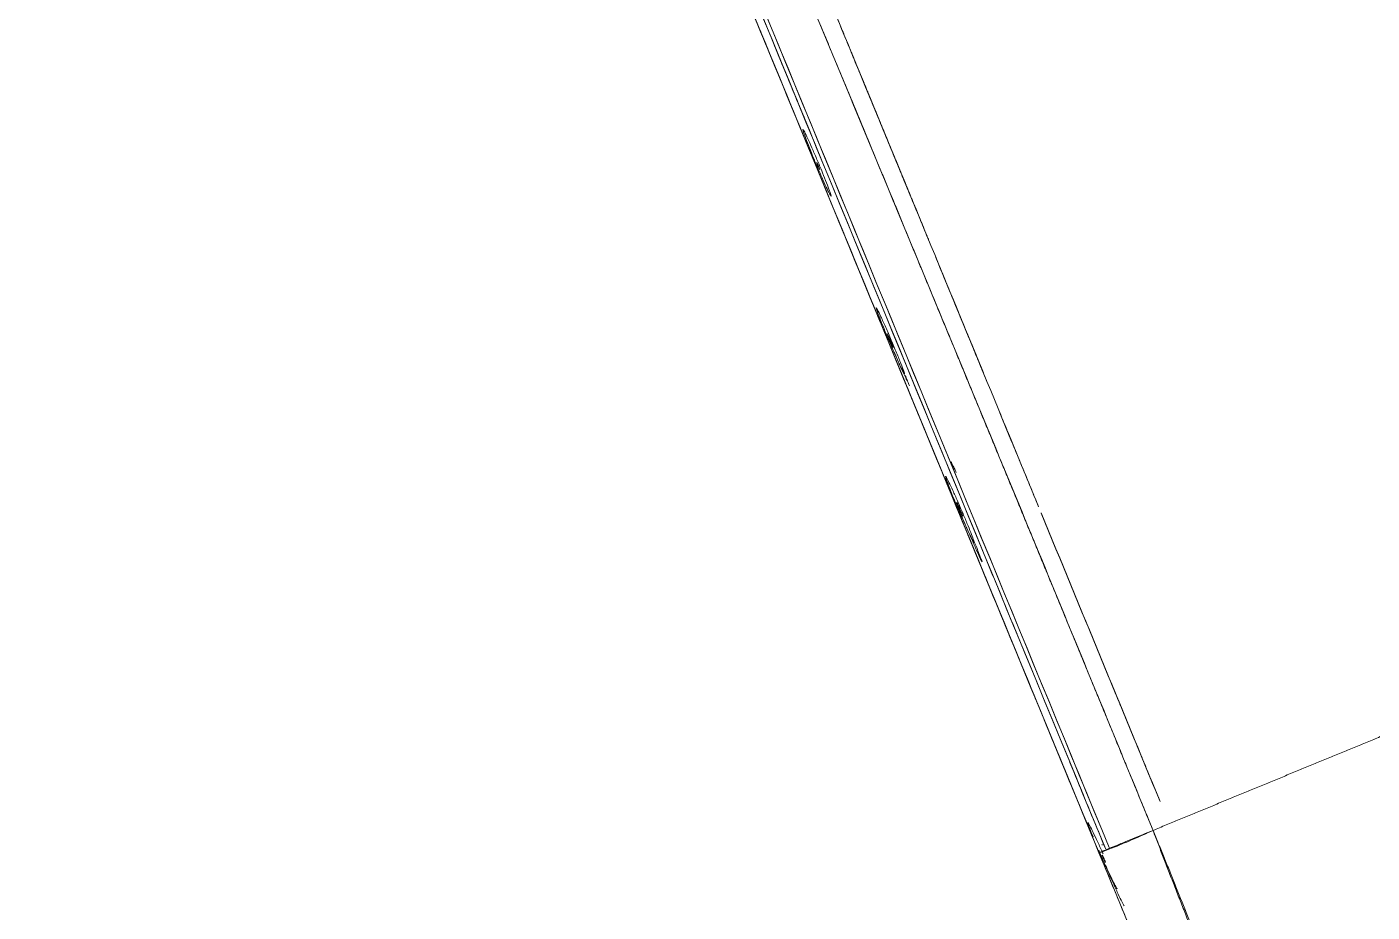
# Model space of a CAD drawing. Header units: millimetres. Extents: x 8883 to 11259, y -10160 to -6800.
# Drawn here: x 10718.92 to 10754.33, y -8404.12 to -8380.83 of the extents above; entities that cross this region are included whole.
import ezdxf

# ---------------------------------------------------------------- set-up
doc = ezdxf.new("R2010")
doc.units = ezdxf.units.MM

msp = doc.modelspace()

# ---------------------------------------------------------------- linework, layer by layer
at = {"linetype": 'Continuous', "lineweight": 13}
for p, q in [((10739.723, -8384.399), (10739.71, -8384.405)), ((10747.235, -8402.621), (10747.222, -8402.627))]:
    msp.add_line(p, q, dxfattribs=at)
at = {"linetype": 'Continuous', "lineweight": 18}
for p, q in [((10747.218, -8402.343), (10747.218, -8402.343)), ((10747.129, -8402.53), (10747.126, -8402.522))]:
    msp.add_line(p, q, dxfattribs=at)
for centre, major_axis, ratio, start_param, end_param in [((10739.717, -8384.402), (-0.078, 0.184), 0.035485, 1.570502, 4.712095), ((10741.645, -8389.079), (-0.079, 0.184), 0.030944, 4.712002, 7.85359), ((10743.475, -8393.518), (-0.079, 0.184), 0.035182, 1.570214, 4.711805), ((10747.228, -8402.624), (-0.081, 0.183), 0.03468, 1.569934, 4.711527)]:
    msp.add_ellipse(centre, major_axis=major_axis, ratio=ratio, start_param=start_param, end_param=end_param, dxfattribs=at)
for points, knots in [([(10747.14, -8402.556), (10745.006, -8397.38), (10740.738, -8387.026), (10734.333, -8371.489), (10727.921, -8355.935), (10723.387, -8344.936), (10720.727, -8338.483), (10719.929, -8336.548), (10719.328, -8335.089), (10718.992, -8334.275), (10718.923, -8334.106)], [0, 0, 0, 0, 0.226873, 0.453746, 0.680619, 0.907492, 0.935852, 0.964211, 0.99257, 1, 1, 1, 1]), ([(10719.107, -8334.032), (10719.179, -8334.207), (10719.516, -8335.026), (10720.121, -8336.492), (10720.918, -8338.425), (10723.577, -8344.875), (10728.108, -8355.868), (10734.517, -8371.414), (10740.918, -8386.944), (10745.185, -8397.294), (10747.318, -8402.467)], [0, 0, 0, 0, 0.007699, 0.036051, 0.064402, 0.092754, 0.319565, 0.546377, 0.773188, 1, 1, 1, 1]), ([(10747.318, -8402.467), (10747.07, -8401.866), (10744.442, -8395.491), (10739.43, -8383.334), (10733.468, -8368.872), (10728.694, -8357.291), (10725.111, -8348.598), (10722.133, -8341.374), (10720.133, -8336.522), (10719.323, -8334.557), (10719.107, -8334.034)], [0, 0, 0, 0, 0.026391, 0.279884, 0.533376, 0.660122, 0.786868, 0.913614, 0.976987, 1, 1, 1, 1]), ([(10747.409, -8402.422), (10743.215, -8392.247), (10736.924, -8376.986), (10728.54, -8356.65), (10724.274, -8346.299), (10722.105, -8341.039), (10722.03, -8340.858)], [0, 0, 0, 0, 0.49559, 0.743385, 0.99118, 1, 1, 1, 1]), ([(10732.662, -8366.647), (10733.351, -8368.319), (10738.274, -8380.262), (10743.186, -8392.179), (10747.409, -8402.422)], [0, 0, 0, 0, 0.139923, 1, 1, 1, 1]), ([(10764.878, -8395.243), (10763.887, -8393.044), (10762.897, -8390.845), (10760.915, -8386.446), (10759.924, -8384.245), (10757.939, -8379.839), (10756.448, -8376.531), (10754.952, -8373.212), (10753.954, -8370.997), (10753.454, -8369.888), (10752.954, -8368.778)], [0, 0, 0, 0, 0.25, 0.25, 0.5, 0.5, 0.75, 0.875, 0.875, 1, 1, 1, 1]), ([(10737.457, -8375.129), (10737.499, -8375.229), (10737.583, -8375.431), (10737.709, -8375.733), (10737.836, -8376.038), (10737.963, -8376.343), (10738.091, -8376.651), (10738.22, -8376.96), (10738.349, -8377.27), (10738.479, -8377.582), (10738.61, -8377.895), (10738.741, -8378.21), (10738.873, -8378.527), (10739.005, -8378.845), (10739.138, -8379.165), (10739.271, -8379.486), (10739.406, -8379.808), (10739.54, -8380.133), (10739.676, -8380.459), (10739.812, -8380.786), (10739.948, -8381.115), (10740.086, -8381.445), (10740.224, -8381.777), (10740.362, -8382.111), (10740.501, -8382.446), (10740.641, -8382.783), (10740.781, -8383.121), (10740.922, -8383.46), (10741.063, -8383.802), (10741.206, -8384.144), (10741.348, -8384.489), (10741.492, -8384.835), (10741.636, -8385.182), (10741.78, -8385.531), (10741.925, -8385.881), (10742.071, -8386.233), (10742.217, -8386.587), (10742.364, -8386.942), (10742.512, -8387.299), (10742.66, -8387.657), (10742.809, -8388.016), (10742.958, -8388.378), (10743.108, -8388.74), (10743.259, -8389.105), (10743.41, -8389.47), (10743.562, -8389.838), (10743.715, -8390.206), (10743.868, -8390.577), (10744.021, -8390.949), (10744.175, -8391.322), (10744.33, -8391.697), (10744.486, -8392.073), (10744.642, -8392.451), (10744.798, -8392.831), (10744.955, -8393.211), (10745.113, -8393.594), (10745.272, -8393.978), (10745.431, -8394.363), (10745.59, -8394.75), (10745.75, -8395.139), (10745.911, -8395.529), (10746.073, -8395.92), (10746.234, -8396.313), (10746.397, -8396.707), (10746.56, -8397.103), (10746.724, -8397.501), (10746.888, -8397.9), (10747.053, -8398.3), (10747.218, -8398.702), (10747.385, -8399.105), (10747.551, -8399.51), (10747.718, -8399.916), (10747.886, -8400.324), (10748.055, -8400.733), (10748.223, -8401.144), (10748.393, -8401.556), (10748.506, -8401.831), (10748.563, -8401.969)], [0, 0, 0, 0, 0.011225, 0.022506, 0.033844, 0.045239, 0.05669, 0.068199, 0.079764, 0.091387, 0.103067, 0.114804, 0.126598, 0.13845, 0.150359, 0.162326, 0.17435, 0.186431, 0.198569, 0.210765, 0.223018, 0.235328, 0.247696, 0.260121, 0.272603, 0.285143, 0.297739, 0.310393, 0.323105, 0.335873, 0.348699, 0.361582, 0.374522, 0.387519, 0.400573, 0.413685, 0.426853, 0.440079, 0.453361, 0.466701, 0.480098, 0.493551, 0.507062, 0.520629, 0.534253, 0.547934, 0.561672, 0.575467, 0.589318, 0.603226, 0.617191, 0.631212, 0.64529, 0.659424, 0.673615, 0.687863, 0.702166, 0.716526, 0.730943, 0.745415, 0.759944, 0.774529, 0.78917, 0.803867, 0.81862, 0.833429, 0.848294, 0.863214, 0.878191, 0.893223, 0.90831, 0.923454, 0.938652, 0.953906, 0.969216, 0.98458, 1, 1, 1, 1]), ([(10748.563, -8401.969), (10747.647, -8399.735), (10746.728, -8397.5), (10744.884, -8393.028), (10743.959, -8390.791), (10742.105, -8386.317), (10741.177, -8384.079), (10739.318, -8379.604), (10738.388, -8377.367), (10737.457, -8375.129)], [0, 0, 0, 0, 0.25, 0.25, 0.5, 0.5, 0.75, 0.75, 1, 1, 1, 1]), ([(10738.417, -8381.396), (10738.387, -8381.324), (10738.318, -8381.156), (10738.249, -8380.988), (10738.209, -8380.892)], [0, 0, 0, 0, 0.428705, 1, 1, 1, 1]), ([(10741.387, -8388.601), (10741.345, -8388.498), (10741.258, -8388.288), (10741.127, -8387.969), (10740.993, -8387.646), (10740.86, -8387.323), (10740.727, -8386.999), (10740.594, -8386.676), (10740.465, -8386.365), (10740.381, -8386.161), (10740.342, -8386.065)], [0, 0, 0, 0, 0.121747, 0.249235, 0.37672, 0.504202, 0.631681, 0.759157, 0.886631, 1, 1, 1, 1]), ([(10741.482, -8388.766), (10741.438, -8388.66), (10741.359, -8388.464), (10741.284, -8388.262), (10741.265, -8388.189), (10741.29, -8388.229), (10741.312, -8388.27), (10741.312, -8388.27)], [0, 0, 0, 0, 0.25, 0.5, 0.75, 0.999999, 1, 1, 1, 1]), ([(10742.001, -8389.884), (10742.017, -8389.929), (10742.029, -8389.978), (10741.992, -8389.919), (10741.9, -8389.729), (10741.771, -8389.444), (10741.622, -8389.102), (10741.526, -8388.872), (10741.482, -8388.766)], [0, 0, 0, 0, 0.166649, 0.333319, 0.499989, 0.66666, 0.83333, 1, 1, 1, 1]), ([(10741.755, -8389.396), (10741.759, -8389.405), (10741.805, -8389.513), (10741.892, -8389.712), (10742.001, -8389.955), (10742.075, -8390.112), (10742.104, -8390.16), (10742.097, -8390.135), (10742.09, -8390.114)], [0, 0, 0, 0, 0.018088, 0.224813, 0.431538, 0.638262, 0.844987, 1, 1, 1, 1]), ([(10745.107, -8397.625), (10745.069, -8397.532), (10744.986, -8397.33), (10744.858, -8397.021), (10744.725, -8396.698), (10744.592, -8396.375), (10744.458, -8396.051), (10744.325, -8395.728), (10744.192, -8395.405), (10744.059, -8395.082), (10743.925, -8394.758), (10743.792, -8394.435), (10743.659, -8394.112), (10743.526, -8393.788), (10743.392, -8393.465), (10743.259, -8393.142), (10743.126, -8392.819), (10742.992, -8392.495), (10742.859, -8392.172), (10742.726, -8391.849), (10742.593, -8391.526), (10742.459, -8391.202), (10742.326, -8390.879), (10742.193, -8390.556), (10742.06, -8390.232), (10741.926, -8389.909), (10741.832, -8389.681), (10741.783, -8389.561), (10741.778, -8389.549)], [0, 0, 0, 0, 0.034767, 0.074811, 0.114853, 0.154894, 0.194933, 0.23497, 0.275006, 0.31504, 0.355072, 0.395103, 0.435132, 0.47516, 0.515187, 0.555211, 0.595235, 0.635257, 0.675278, 0.715297, 0.755315, 0.795332, 0.835347, 0.875361, 0.915374, 0.955386, 0.995397, 1, 1, 1, 1]), ([(10742.045, -8390.003), (10742.076, -8390.079), (10742.125, -8390.199), (10742.149, -8390.264), (10742.151, -8390.272), (10742.15, -8390.273)], [0, 0, 0, 0, 0.44442, 0.888839, 1, 1, 1, 1]), ([(10743.289, -8393.164), (10743.25, -8393.068), (10743.183, -8392.902), (10743.132, -8392.766), (10743.116, -8392.717), (10743.113, -8392.708)], [0, 0, 0, 0, 0.445364, 0.890728, 1, 1, 1, 1]), ([(10748.563, -8401.969), (10748.62, -8401.945), (10748.735, -8401.898), (10748.908, -8401.826), (10749.081, -8401.755), (10749.253, -8401.684), (10749.426, -8401.613), (10749.598, -8401.542), (10749.771, -8401.47), (10749.943, -8401.399), (10750.116, -8401.328), (10750.288, -8401.257), (10750.46, -8401.186), (10750.633, -8401.115), (10750.805, -8401.044), (10750.977, -8400.973), (10751.149, -8400.901), (10751.322, -8400.83), (10751.494, -8400.759), (10751.666, -8400.688), (10751.838, -8400.618), (10752.01, -8400.547), (10752.182, -8400.476), (10752.354, -8400.405), (10752.526, -8400.334), (10752.698, -8400.263), (10752.869, -8400.192), (10753.041, -8400.121), (10753.213, -8400.051), (10753.384, -8399.98), (10753.556, -8399.909), (10753.728, -8399.838), (10753.899, -8399.768), (10754.071, -8399.697), (10754.242, -8399.626), (10754.413, -8399.556), (10754.585, -8399.485), (10754.756, -8399.415), (10754.927, -8399.344), (10755.098, -8399.274), (10755.269, -8399.203), (10755.44, -8399.133), (10755.611, -8399.062), (10755.782, -8398.992), (10755.952, -8398.922), (10756.123, -8398.851), (10756.294, -8398.781), (10756.464, -8398.711), (10756.635, -8398.64), (10756.805, -8398.57), (10756.976, -8398.5), (10757.146, -8398.43), (10757.316, -8398.36), (10757.486, -8398.29), (10757.656, -8398.22), (10757.826, -8398.15), (10757.996, -8398.08), (10758.166, -8398.01), (10758.335, -8397.94), (10758.505, -8397.87), (10758.675, -8397.8), (10758.844, -8397.73), (10759.013, -8397.661), (10759.183, -8397.591), (10759.352, -8397.521), (10759.521, -8397.451), (10759.69, -8397.382), (10759.859, -8397.312), (10760.028, -8397.243), (10760.196, -8397.173), (10760.365, -8397.104), (10760.533, -8397.034), (10760.702, -8396.965), (10760.87, -8396.896), (10761.038, -8396.826), (10761.207, -8396.757), (10761.375, -8396.688), (10761.543, -8396.618), (10761.71, -8396.549), (10761.878, -8396.48), (10762.046, -8396.411), (10762.213, -8396.342), (10762.381, -8396.273), (10762.548, -8396.204), (10762.715, -8396.135), (10762.882, -8396.066), (10763.049, -8395.998), (10763.216, -8395.929), (10763.383, -8395.86), (10763.549, -8395.791), (10763.716, -8395.723), (10763.882, -8395.654), (10764.049, -8395.585), (10764.215, -8395.517), (10764.381, -8395.449), (10764.547, -8395.38), (10764.712, -8395.312), (10764.823, -8395.266), (10764.878, -8395.243)], [0, 0, 0, 0, 0.010517, 0.021034, 0.03155, 0.042066, 0.05258, 0.063094, 0.073607, 0.084119, 0.09463, 0.10514, 0.115649, 0.126157, 0.136664, 0.147169, 0.157674, 0.168177, 0.178678, 0.189179, 0.199677, 0.210175, 0.22067, 0.231165, 0.241657, 0.252148, 0.262637, 0.273124, 0.28361, 0.294093, 0.304575, 0.315054, 0.325532, 0.336008, 0.346481, 0.356952, 0.367421, 0.377888, 0.388352, 0.398814, 0.409274, 0.419731, 0.430186, 0.440638, 0.451087, 0.461534, 0.471978, 0.482419, 0.492858, 0.503294, 0.513726, 0.524156, 0.534583, 0.545007, 0.555428, 0.565846, 0.57626, 0.586671, 0.59708, 0.607484, 0.617886, 0.628284, 0.638679, 0.64907, 0.659457, 0.669842, 0.680222, 0.690599, 0.700972, 0.711342, 0.721708, 0.73207, 0.742428, 0.752782, 0.763132, 0.773478, 0.78382, 0.794159, 0.804493, 0.814823, 0.825148, 0.83547, 0.845787, 0.8561, 0.866408, 0.876712, 0.887012, 0.897307, 0.907597, 0.917883, 0.928164, 0.938441, 0.948713, 0.95898, 0.969242, 0.9795, 0.989752, 1, 1, 1, 1]), ([(10764.878, -8395.243), (10764.823, -8395.266), (10764.712, -8395.312), (10764.547, -8395.38), (10764.381, -8395.449), (10764.215, -8395.517), (10764.049, -8395.585), (10763.882, -8395.654), (10763.716, -8395.723), (10763.549, -8395.791), (10763.383, -8395.86), (10763.216, -8395.929), (10763.049, -8395.998), (10762.882, -8396.066), (10762.715, -8396.135), (10762.548, -8396.204), (10762.381, -8396.273), (10762.213, -8396.342), (10762.046, -8396.411), (10761.878, -8396.48), (10761.71, -8396.549), (10761.543, -8396.618), (10761.375, -8396.688), (10761.207, -8396.757), (10761.038, -8396.826), (10760.87, -8396.896), (10760.702, -8396.965), (10760.533, -8397.034), (10760.365, -8397.104), (10760.196, -8397.173), (10760.028, -8397.243), (10759.859, -8397.312), (10759.69, -8397.382), (10759.521, -8397.451), (10759.352, -8397.521), (10759.183, -8397.591), (10759.013, -8397.661), (10758.844, -8397.73), (10758.675, -8397.8), (10758.505, -8397.87), (10758.335, -8397.94), (10758.166, -8398.01), (10757.996, -8398.08), (10757.826, -8398.15), (10757.656, -8398.22), (10757.486, -8398.29), (10757.316, -8398.36), (10757.146, -8398.43), (10756.976, -8398.5), (10756.805, -8398.57), (10756.635, -8398.64), (10756.464, -8398.711), (10756.294, -8398.781), (10756.123, -8398.851), (10755.952, -8398.922), (10755.782, -8398.992), (10755.611, -8399.062), (10755.44, -8399.133), (10755.269, -8399.203), (10755.098, -8399.274), (10754.927, -8399.344), (10754.756, -8399.415), (10754.585, -8399.485), (10754.413, -8399.556), (10754.242, -8399.626), (10754.071, -8399.697), (10753.899, -8399.768), (10753.728, -8399.838), (10753.556, -8399.909), (10753.384, -8399.98), (10753.213, -8400.051), (10753.041, -8400.121), (10752.869, -8400.192), (10752.698, -8400.263), (10752.526, -8400.334), (10752.354, -8400.405), (10752.182, -8400.476), (10752.01, -8400.547), (10751.838, -8400.618), (10751.666, -8400.688), (10751.494, -8400.759), (10751.322, -8400.83), (10751.149, -8400.901), (10750.977, -8400.973), (10750.805, -8401.044), (10750.633, -8401.115), (10750.46, -8401.186), (10750.288, -8401.257), (10750.116, -8401.328), (10749.943, -8401.399), (10749.771, -8401.47), (10749.598, -8401.542), (10749.426, -8401.613), (10749.253, -8401.684), (10749.081, -8401.755), (10748.908, -8401.826), (10748.735, -8401.898), (10748.62, -8401.945), (10748.563, -8401.969)], [0, 0, 0, 0, 0.010248, 0.0205, 0.030758, 0.04102, 0.051287, 0.061559, 0.071836, 0.082117, 0.092403, 0.102693, 0.112988, 0.123288, 0.133592, 0.1439, 0.154213, 0.16453, 0.174852, 0.185177, 0.195507, 0.205841, 0.21618, 0.226522, 0.236868, 0.247218, 0.257572, 0.26793, 0.278292, 0.288658, 0.299028, 0.309401, 0.319778, 0.330158, 0.340543, 0.35093, 0.361321, 0.371716, 0.382114, 0.392516, 0.40292, 0.413329, 0.42374, 0.434154, 0.444572, 0.454993, 0.465417, 0.475844, 0.486274, 0.496706, 0.507142, 0.517581, 0.528022, 0.538466, 0.548913, 0.559362, 0.569814, 0.580269, 0.590726, 0.601186, 0.611648, 0.622112, 0.632579, 0.643048, 0.653519, 0.663992, 0.674468, 0.684946, 0.695425, 0.705907, 0.71639, 0.726876, 0.737363, 0.747852, 0.758343, 0.768835, 0.77933, 0.789825, 0.800323, 0.810821, 0.821322, 0.831823, 0.842326, 0.852831, 0.863336, 0.873843, 0.884351, 0.89486, 0.90537, 0.915881, 0.926393, 0.936906, 0.94742, 0.957934, 0.96845, 0.978966, 0.989483, 1, 1, 1, 1]), ([(10747.248, -8402.586), (10747.245, -8402.579), (10747.198, -8402.472), (10747.107, -8402.271), (10746.985, -8402.011), (10746.894, -8401.83), (10746.846, -8401.748), (10746.846, -8401.777), (10746.894, -8401.914), (10746.95, -8402.053), (10746.984, -8402.137)], [0, 0, 0, 0, 0.009555, 0.151047, 0.292539, 0.434031, 0.575524, 0.717016, 0.858508, 1, 1, 1, 1]), ([(10748.563, -8401.969), (10748.471, -8402.007), (10748.378, -8402.045), (10748.196, -8402.12), (10748.107, -8402.157), (10747.935, -8402.228), (10747.852, -8402.262), (10747.697, -8402.326), (10747.624, -8402.356), (10747.426, -8402.437), (10747.32, -8402.481), (10747.213, -8402.526), (10747.185, -8402.537), (10747.149, -8402.552), (10747.14, -8402.556), (10747.14, -8402.556)], [0, 0, 0, 0, 0.125, 0.125, 0.25, 0.25, 0.375, 0.375, 0.5, 0.5, 0.75, 0.75, 0.875, 0.875, 1, 1, 1, 1]), ([(10747.14, -8402.556), (10747.142, -8402.561), (10747.292, -8402.511), (10747.7, -8402.347), (10747.868, -8402.277), (10748.217, -8402.126), (10748.399, -8402.045), (10748.563, -8401.969)], [0, 0, 0, 0, 0.5, 0.5, 0.75, 0.75, 1, 1, 1, 1]), ([(10755.016, -8417.726), (10754.984, -8417.648), (10754.918, -8417.489), (10754.817, -8417.244), (10754.71, -8416.988), (10754.599, -8416.72), (10754.483, -8416.44), (10754.362, -8416.15), (10754.236, -8415.847), (10754.105, -8415.533), (10753.97, -8415.208), (10753.829, -8414.871), (10753.683, -8414.523), (10753.532, -8414.163), (10753.317, -8413.649), (10753.05, -8413.013), (10752.746, -8412.286), (10752.476, -8411.642), (10752.241, -8411.081), (10752.041, -8410.602), (10751.876, -8410.206), (10751.71, -8409.809), (10751.534, -8409.385), (10751.336, -8408.909), (10751.143, -8408.44), (10750.953, -8407.979), (10750.767, -8407.526), (10750.585, -8407.08), (10750.407, -8406.642), (10750.233, -8406.211), (10750.062, -8405.788), (10749.895, -8405.372), (10749.732, -8404.964), (10749.572, -8404.563), (10749.417, -8404.17), (10749.265, -8403.785), (10749.117, -8403.407), (10748.973, -8403.037), (10748.833, -8402.674), (10748.696, -8402.319), (10748.607, -8402.085), (10748.563, -8401.969)], [0, 0, 0, 0, 0.014856, 0.030447, 0.046772, 0.063831, 0.081625, 0.100154, 0.119417, 0.139414, 0.160146, 0.181613, 0.203814, 0.226749, 0.250419, 0.302019, 0.348336, 0.389371, 0.425123, 0.455592, 0.480779, 0.500684, 0.531439, 0.561696, 0.591456, 0.620719, 0.649484, 0.677752, 0.705523, 0.732797, 0.759573, 0.785852, 0.811634, 0.836919, 0.861707, 0.885998, 0.909792, 0.933089, 0.95589, 0.978193, 1, 1, 1, 1]), ([(10748.563, -8401.969), (10748.587, -8402.029), (10748.637, -8402.148), (10748.71, -8402.327), (10748.783, -8402.507), (10748.856, -8402.686), (10748.929, -8402.866), (10749.002, -8403.046), (10749.074, -8403.225), (10749.146, -8403.405), (10749.218, -8403.585), (10749.29, -8403.765), (10749.361, -8403.945), (10749.432, -8404.126), (10749.503, -8404.306), (10749.574, -8404.487), (10749.644, -8404.667), (10749.714, -8404.848), (10749.784, -8405.029), (10749.854, -8405.21), (10749.923, -8405.39), (10749.993, -8405.572), (10750.062, -8405.753), (10750.114, -8405.892), (10750.152, -8405.99), (10750.175, -8406.05), (10750.2, -8406.116), (10750.228, -8406.187), (10750.259, -8406.265), (10750.292, -8406.348), (10750.328, -8406.437), (10750.366, -8406.532), (10750.406, -8406.633), (10750.449, -8406.74), (10750.495, -8406.853), (10750.543, -8406.971), (10750.593, -8407.095), (10750.646, -8407.226), (10750.702, -8407.362), (10750.76, -8407.504), (10750.82, -8407.651), (10750.883, -8407.805), (10750.949, -8407.964), (10751.017, -8408.13), (10751.087, -8408.301), (10751.16, -8408.478), (10751.236, -8408.661), (10751.314, -8408.849), (10751.394, -8409.044), (10751.477, -8409.244), (10751.562, -8409.451), (10751.65, -8409.663), (10751.794, -8410.008), (10751.991, -8410.484), (10752.243, -8411.089), (10752.494, -8411.694), (10752.746, -8412.298), (10752.998, -8412.903), (10753.249, -8413.507), (10753.501, -8414.11), (10753.754, -8414.714), (10754.006, -8415.317), (10754.258, -8415.92), (10754.51, -8416.522), (10754.763, -8417.124), (10754.931, -8417.526), (10755.016, -8417.726)], [0, 0, 0, 0, 0.01136, 0.02272, 0.034081, 0.045443, 0.056805, 0.068168, 0.079532, 0.090896, 0.10226, 0.113626, 0.124991, 0.136358, 0.147725, 0.159093, 0.170461, 0.18183, 0.1932, 0.20457, 0.21594, 0.227312, 0.238683, 0.250056, 0.253447, 0.257213, 0.261351, 0.265864, 0.270751, 0.276011, 0.281645, 0.287653, 0.294035, 0.30079, 0.307919, 0.315422, 0.323299, 0.33155, 0.340174, 0.349172, 0.358544, 0.368289, 0.378408, 0.388901, 0.399767, 0.411006, 0.42262, 0.434606, 0.446966, 0.4597, 0.472806, 0.486286, 0.50014, 0.538631, 0.577116, 0.615596, 0.654069, 0.692536, 0.730997, 0.769449, 0.807895, 0.846333, 0.884762, 0.923183, 0.961596, 1, 1, 1, 1]), ([(10747.134, -8402.485), (10747.165, -8402.559), (10747.232, -8402.719), (10747.362, -8403.018), (10747.495, -8403.318), (10747.625, -8403.601), (10747.728, -8403.819), (10747.788, -8403.936), (10747.801, -8403.954), (10747.803, -8403.952)], [0, 0, 0, 0, 0.148151, 0.296302, 0.444453, 0.592604, 0.740755, 0.888906, 1, 1, 1, 1]), ([(10753.629, -8418.298), (10753.614, -8418.262), (10753.584, -8418.189), (10753.539, -8418.081), (10753.495, -8417.972), (10753.45, -8417.864), (10753.405, -8417.755), (10753.36, -8417.647), (10753.316, -8417.538), (10753.271, -8417.43), (10753.221, -8417.308), (10753.141, -8417.113), (10753.006, -8416.787), (10752.761, -8416.194), (10752.423, -8415.373), (10752.034, -8414.43), (10751.646, -8413.489), (10751.257, -8412.544), (10750.836, -8411.523), (10750.221, -8410.03), (10749.479, -8408.23), (10748.677, -8406.285), (10748.047, -8404.758), (10747.591, -8403.651), (10747.308, -8402.963), (10747.176, -8402.645), (10747.14, -8402.556)], [0, 0, 0, 0, 0.006911, 0.01382, 0.020728, 0.027636, 0.034542, 0.041447, 0.048352, 0.055255, 0.062157, 0.071649, 0.092386, 0.12438, 0.184946, 0.249008, 0.304308, 0.36438, 0.429232, 0.498867, 0.648831, 0.772297, 0.869177, 0.93943, 0.983039, 1, 1, 1, 1]), ([(10747.265, -8402.786), (10747.296, -8402.856), (10747.37, -8403.019), (10747.481, -8403.254), (10747.571, -8403.435), (10747.616, -8403.51), (10747.619, -8403.501), (10747.616, -8403.487)], [0, 0, 0, 0, 0.159104, 0.383351, 0.607599, 0.831846, 1, 1, 1, 1])]:
    msp.add_open_spline(points, degree=3, knots=knots, dxfattribs=at)
for points in [[(10752.954, -8368.778), (10756.929, -8377.614), (10760.891, -8386.448), (10764.878, -8395.243)], [(10735.776, -8374.989), (10739.557, -8384.162), (10743.34, -8393.339), (10747.124, -8402.517)], [(10738.035, -8375.221), (10739.098, -8377.8), (10740.161, -8380.379), (10741.224, -8382.958)], [(10741.224, -8382.958), (10740.161, -8380.38), (10739.098, -8377.801), (10738.035, -8375.222)], [(10736.182, -8375.974), (10739.841, -8384.852), (10743.498, -8393.722), (10747.14, -8402.556)], [(10747.14, -8402.556), (10743.484, -8393.689), (10739.832, -8384.828), (10736.182, -8375.974)], [(10738.21, -8380.893), (10738.279, -8381.061), (10738.348, -8381.229), (10738.417, -8381.397)], [(10738.42, -8381.403), (10738.35, -8381.234), (10738.281, -8381.066), (10738.211, -8380.898)], [(10739.377, -8383.205), (10739.118, -8382.578), (10738.86, -8381.951), (10738.601, -8381.324)], [(10738.602, -8381.325), (10738.86, -8381.952), (10739.119, -8382.579), (10739.377, -8383.206)], [(10739.833, -8384.591), (10739.792, -8384.491), (10739.71, -8384.297), (10739.581, -8384), (10739.471, -8383.757), (10739.387, -8383.582), (10739.344, -8383.512), (10739.349, -8383.554), (10739.398, -8383.699), (10739.489, -8383.936), (10739.563, -8384.118), (10739.604, -8384.218)], [(10739.604, -8384.218), (10739.645, -8384.318), (10739.727, -8384.513), (10739.856, -8384.81), (10739.966, -8385.053), (10740.05, -8385.227), (10740.093, -8385.297), (10740.088, -8385.255), (10740.039, -8385.11), (10739.947, -8384.873), (10739.874, -8384.691), (10739.833, -8384.591)], [(10741.833, -8384.435), (10742.881, -8386.978), (10743.929, -8389.52), (10744.977, -8392.063)], [(10744.977, -8392.063), (10743.93, -8389.522), (10742.882, -8386.979), (10741.833, -8384.435)], [(10740.282, -8385.92), (10740.651, -8386.816), (10741.02, -8387.712), (10741.39, -8388.607)], [(10741.393, -8388.615), (10741.023, -8387.719), (10740.654, -8386.823), (10740.285, -8385.927)], [(10745.11, -8397.633), (10743.966, -8394.858), (10742.822, -8392.081), (10741.676, -8389.303)], [(10741.78, -8389.555), (10742.89, -8392.247), (10743.999, -8394.938), (10745.109, -8397.629)], [(10743.666, -8393.884), (10743.628, -8393.791), (10743.549, -8393.603), (10743.415, -8393.295), (10743.291, -8393.02), (10743.185, -8392.796), (10743.116, -8392.663), (10743.092, -8392.638), (10743.116, -8392.722), (10743.186, -8392.909), (10743.251, -8393.071), (10743.289, -8393.164)], [(10743.289, -8393.164), (10743.328, -8393.257), (10743.406, -8393.444), (10743.54, -8393.753), (10743.664, -8394.027), (10743.77, -8394.252), (10743.839, -8394.385), (10743.863, -8394.41), (10743.84, -8394.326), (10743.77, -8394.138), (10743.704, -8393.977), (10743.666, -8393.884)], [(10743.414, -8393.43), (10743.444, -8393.504), (10743.511, -8393.665), (10743.639, -8393.965), (10743.77, -8394.265), (10743.896, -8394.55), (10743.995, -8394.769), (10744.057, -8394.898), (10744.071, -8394.917), (10744.038, -8394.824), (10743.99, -8394.708), (10743.96, -8394.634)], [(10745.618, -8393.617), (10746.659, -8396.142), (10747.7, -8398.667), (10748.74, -8401.191)], [(10748.748, -8401.211), (10747.701, -8398.669), (10746.66, -8396.144), (10745.618, -8393.618)], [(10744.127, -8394.729), (10744.413, -8395.423), (10744.699, -8396.116), (10744.984, -8396.809)], [(10744.984, -8396.809), (10744.699, -8396.116), (10744.413, -8395.423), (10744.127, -8394.73)], [(10746.897, -8401.967), (10746.419, -8400.808), (10745.942, -8399.65), (10745.464, -8398.491)], [(10746.374, -8400.179), (10746.508, -8400.506), (10746.643, -8400.832), (10746.777, -8401.158)], [(10746.777, -8401.158), (10746.643, -8400.832), (10746.508, -8400.506), (10746.374, -8400.179)], [(10747.124, -8402.517), (10747.112, -8402.49), (10747.101, -8402.462), (10747.09, -8402.434)], [(10747.226, -8402.361), (10747.223, -8402.355), (10747.221, -8402.349), (10747.218, -8402.343)], [(10747.14, -8402.556), (10749.306, -8407.812), (10751.47, -8413.061), (10753.629, -8418.298)]]:
    msp.add_open_spline(points, degree=3, dxfattribs=at)
for points, weights, knots in [([(10739.676, -8379.202), (10740.678, -8381.634), (10740.678, -8381.634), (10740.678, -8381.634), (10739.676, -8379.202)], [1, 0.707106781187, 1, 0.707106781187, 1], [0, 0, 0, 0.5, 0.5, 1, 1, 1]), ([(10739.676, -8379.202), (10740.678, -8381.634), (10740.678, -8381.634), (10740.678, -8381.634), (10739.676, -8379.202)], [1, 0.707106781187, 1, 0.707106781187, 1], [0, 0, 0, 0.5, 0.5, 1, 1, 1]), ([(10741.618, -8383.912), (10740.615, -8381.481), (10740.615, -8381.481), (10740.615, -8381.481), (10741.618, -8383.912)], [1, 0.70710715884, 1, 0.70710715884, 1], [0, 0, 0, 0.5, 0.5, 1, 1, 1]), ([(10741.618, -8383.912), (10740.615, -8381.481), (10740.615, -8381.481), (10740.615, -8381.481), (10741.618, -8383.912)], [1, 0.707106907071, 1, 0.707106781187, 1], [0, 0, 0, 0.5, 0.5, 1, 1, 1]), ([(10741.652, -8383.996), (10740.65, -8381.564), (10740.65, -8381.564), (10740.65, -8381.564), (10741.652, -8383.996)], [1, 0.707106781187, 1, 0.707106781187, 1], [0, 0, 0, 0.5, 0.5, 1, 1, 1]), ([(10741.224, -8382.958), (10740.808, -8381.95), (10740.925, -8382.231), (10741.041, -8382.513), (10741.514, -8383.661)], [1, 0.789280254168, 1, 0.789280254167, 1], [0, 0, 0, 0.5, 0.5, 1, 1, 1]), ([(10741.514, -8383.661), (10741.041, -8382.514), (10740.925, -8382.232), (10740.808, -8381.949), (10741.224, -8382.958)], [1, 0.789269110222, 1, 0.789269110221, 1], [0, 0, 0, 0.5, 0.5, 1, 1, 1]), ([(10741.574, -8383.808), (10740.966, -8382.333), (10740.966, -8382.333), (10740.966, -8382.333), (10741.574, -8383.808)], [1, 0.707107304957, 1, 0.707107304957, 1], [0, 0, 0, 0.5, 0.5, 1, 1, 1]), ([(10741.574, -8383.808), (10740.966, -8382.333), (10740.966, -8382.333), (10740.966, -8382.333), (10741.574, -8383.808)], [1, 0.707106955777, 1, 0.707106781187, 1], [0, 0, 0, 0.5, 0.5, 1, 1, 1]), ([(10741.643, -8383.975), (10741.036, -8382.501), (10741.036, -8382.501), (10741.036, -8382.501), (10741.643, -8383.975)], [1, 0.707107304891, 1, 0.707107304891, 1], [0, 0, 0, 0.5, 0.5, 1, 1, 1]), ([(10741.643, -8383.975), (10741.036, -8382.501), (10741.036, -8382.501), (10741.036, -8382.501), (10741.643, -8383.975)], [1, 0.707106955755, 1, 0.707106781187, 1], [0, 0, 0, 0.5, 0.5, 1, 1, 1]), ([(10741.514, -8383.661), (10741.974, -8384.776), (10742.099, -8385.08), (10742.224, -8385.384), (10741.833, -8384.435)], [1, 0.79768379152, 1, 0.797699205679, 1], [0, 0, 0, 0.500011, 0.500011, 1, 1, 1]), ([(10741.833, -8384.435), (10742.224, -8385.384), (10742.099, -8385.08), (10741.973, -8384.776), (10741.514, -8383.661)], [1, 0.797782285576, 1, 0.797782285574, 1], [0, 0, 0, 0.5, 0.5, 1, 1, 1]), ([(10741.574, -8383.808), (10742.182, -8385.282), (10742.182, -8385.282), (10742.182, -8385.282), (10741.574, -8383.808)], [1, 0.707106955777, 1, 0.707106781187, 1], [0, 0, 0, 0.5, 0.5, 1, 1, 1]), ([(10741.574, -8383.808), (10742.182, -8385.282), (10742.182, -8385.282), (10742.182, -8385.282), (10741.574, -8383.808)], [1, 0.707107304957, 1, 0.707107304957, 1], [0, 0, 0, 0.5, 0.5, 1, 1, 1]), ([(10741.618, -8383.912), (10742.62, -8386.344), (10742.62, -8386.344), (10742.62, -8386.344), (10741.618, -8383.912)], [1, 0.70710715884, 1, 0.70710715884, 1], [0, 0, 0, 0.5, 0.5, 1, 1, 1]), ([(10741.618, -8383.912), (10742.62, -8386.344), (10742.62, -8386.344), (10742.62, -8386.344), (10741.618, -8383.912)], [1, 0.707106907071, 1, 0.707106781187, 1], [0, 0, 0, 0.5, 0.5, 1, 1, 1]), ([(10741.643, -8383.975), (10742.251, -8385.45), (10742.251, -8385.45), (10742.251, -8385.45), (10741.643, -8383.975)], [1, 0.707106955755, 1, 0.707106781187, 1], [0, 0, 0, 0.5, 0.5, 1, 1, 1]), ([(10741.643, -8383.975), (10742.251, -8385.45), (10742.251, -8385.45), (10742.251, -8385.45), (10741.643, -8383.975)], [1, 0.707107304891, 1, 0.707107304891, 1], [0, 0, 0, 0.5, 0.5, 1, 1, 1]), ([(10741.652, -8383.996), (10742.655, -8386.428), (10742.655, -8386.428), (10742.655, -8386.428), (10741.652, -8383.996)], [1, 0.707106781187, 1, 0.707106781187, 1], [0, 0, 0, 0.5, 0.5, 1, 1, 1]), ([(10743.442, -8388.339), (10742.834, -8386.864), (10742.834, -8386.864), (10742.834, -8386.864), (10743.442, -8388.339)], [1, 0.707106781187, 1, 0.707106781187, 1], [0, 0, 0, 0.5, 0.5, 1, 1, 1]), ([(10743.442, -8388.339), (10742.834, -8386.864), (10742.834, -8386.864), (10742.834, -8386.864), (10743.442, -8388.339)], [1, 0.707106781187, 1, 0.707106781187, 1], [0, 0, 0, 0.5, 0.5, 1, 1, 1]), ([(10743.52, -8388.528), (10742.912, -8387.053), (10742.912, -8387.053), (10742.912, -8387.053), (10743.52, -8388.528)], [1, 0.707107304957, 1, 0.707107304957, 1], [0, 0, 0, 0.5, 0.5, 1, 1, 1]), ([(10743.52, -8388.528), (10742.912, -8387.053), (10742.912, -8387.053), (10742.912, -8387.053), (10743.52, -8388.528)], [1, 0.707106955777, 1, 0.707106781187, 1], [0, 0, 0, 0.5, 0.5, 1, 1, 1]), ([(10743.572, -8388.654), (10742.964, -8387.18), (10742.964, -8387.18), (10742.964, -8387.18), (10743.572, -8388.654)], [1, 0.707106781187, 1, 0.707106781187, 1], [0, 0, 0, 0.5, 0.5, 1, 1, 1]), ([(10743.572, -8388.654), (10742.964, -8387.18), (10742.964, -8387.18), (10742.964, -8387.18), (10743.572, -8388.654)], [1, 0.707106781187, 1, 0.707106781187, 1], [0, 0, 0, 0.5, 0.5, 1, 1, 1]), ([(10743.442, -8388.339), (10744.05, -8389.813), (10744.05, -8389.813), (10744.05, -8389.813), (10743.442, -8388.339)], [1, 0.707106781187, 1, 0.707106781187, 1], [0, 0, 0, 0.5, 0.5, 1, 1, 1]), ([(10743.442, -8388.339), (10744.05, -8389.813), (10744.05, -8389.813), (10744.05, -8389.813), (10743.442, -8388.339)], [1, 0.707106781187, 1, 0.707106781187, 1], [0, 0, 0, 0.5, 0.5, 1, 1, 1]), ([(10743.52, -8388.528), (10744.128, -8390.003), (10744.128, -8390.003), (10744.128, -8390.003), (10743.52, -8388.528)], [1, 0.707106955777, 1, 0.707106781187, 1], [0, 0, 0, 0.5, 0.5, 1, 1, 1]), ([(10743.52, -8388.528), (10744.128, -8390.003), (10744.128, -8390.003), (10744.128, -8390.003), (10743.52, -8388.528)], [1, 0.707107304957, 1, 0.707107304957, 1], [0, 0, 0, 0.5, 0.5, 1, 1, 1]), ([(10743.572, -8388.654), (10744.18, -8390.129), (10744.18, -8390.129), (10744.18, -8390.129), (10743.572, -8388.654)], [1, 0.707106781187, 1, 0.707106781187, 1], [0, 0, 0, 0.5, 0.5, 1, 1, 1]), ([(10743.572, -8388.654), (10744.18, -8390.129), (10744.18, -8390.129), (10744.18, -8390.129), (10743.572, -8388.654)], [1, 0.707106781187, 1, 0.707106781187, 1], [0, 0, 0, 0.5, 0.5, 1, 1, 1]), ([(10741.651, -8389.077), (10741.683, -8389.153), (10741.726, -8389.262), (10741.721, -8389.264), (10741.672, -8389.158), (10741.639, -8389.082)], [1, 0.923879224606, 0.923879224606, 0.923879224606, 0.923880045685, 1], [0, 0, 0, 0.25, 0.500001, 0.750001, 1, 1, 1]), ([(10745.534, -8393.412), (10744.531, -8390.98), (10744.531, -8390.98), (10744.531, -8390.98), (10745.534, -8393.412)], [1, 0.70710715873, 1, 0.70710715873, 1], [0, 0, 0, 0.5, 0.5, 1, 1, 1]), ([(10745.534, -8393.412), (10744.531, -8390.98), (10744.531, -8390.98), (10744.531, -8390.98), (10745.534, -8393.412)], [1, 0.707106907034, 1, 0.707106781187, 1], [0, 0, 0, 0.5, 0.5, 1, 1, 1]), ([(10745.551, -8393.455), (10744.549, -8391.023), (10744.549, -8391.023), (10744.549, -8391.023), (10745.551, -8393.455)], [1, 0.707106781187, 1, 0.707106781187, 1], [0, 0, 0, 0.5, 0.5, 1, 1, 1]), ([(10743.468, -8393.521), (10743.435, -8393.445), (10743.393, -8393.336), (10743.398, -8393.333), (10743.448, -8393.439), (10743.481, -8393.515)], [0.997072288076, 0.923879489982, 0.923879489982, 0.923879489982, 0.923879489982, 1], [0, 0, 0, 0.25, 0.5, 0.75, 1, 1, 1]), ([(10747.495, -8398.171), (10748.498, -8400.603), (10748.498, -8400.603), (10748.498, -8400.603), (10747.495, -8398.171)], [1, 0.707106781187, 1, 0.707106781187, 1], [0, 0, 0, 0.5, 0.5, 1, 1, 1]), ([(10747.495, -8398.171), (10748.498, -8400.603), (10748.498, -8400.603), (10748.498, -8400.603), (10747.495, -8398.171)], [1, 0.707106781187, 1, 0.707106781187, 1], [0, 0, 0, 0.5, 0.5, 1, 1, 1])]:
    msp.add_rational_spline(points, weights, degree=2, knots=knots, dxfattribs=at)
at = {"linetype": 'Continuous', "lineweight": 13}
for points, knots in [([(10741.312, -8388.27), (10741.333, -8388.312), (10741.395, -8388.438), (10741.524, -8388.724), (10741.672, -8389.065), (10741.769, -8389.295), (10741.812, -8389.401)], [0, 0, 0, 0, 0.249999, 0.5, 0.75, 1, 1, 1, 1]), ([(10741.812, -8389.401), (10741.856, -8389.508), (10741.935, -8389.703), (10741.985, -8389.838), (10742.001, -8389.884), (10742.001, -8389.884)], [0, 0, 0, 0, 0.499969, 0.999937, 1, 1, 1, 1]), ([(10743.385, -8392.554), (10743.365, -8392.509), (10743.346, -8392.469), (10743.313, -8392.4), (10743.299, -8392.371), (10743.275, -8392.324), (10743.265, -8392.306), (10743.247, -8392.275), (10743.241, -8392.267), (10743.239, -8392.268)], [0, 0, 0, 0, 0.238941, 0.238941, 0.468969, 0.468969, 0.698997, 0.698997, 1, 1, 1, 1])]:
    msp.add_open_spline(points, degree=3, knots=knots, dxfattribs=at)
for points, degree in [([(10741.651, -8389.077), (10741.639, -8389.082)], 1), ([(10743.481, -8393.515), (10743.468, -8393.521)], 1), ([(10743.822, -8394.281), (10743.901, -8394.474), (10743.957, -8394.618), (10743.972, -8394.669)], 3)]:
    msp.add_open_spline(points, degree=degree, dxfattribs=at)

doc.saveas('drawing.dxf')
